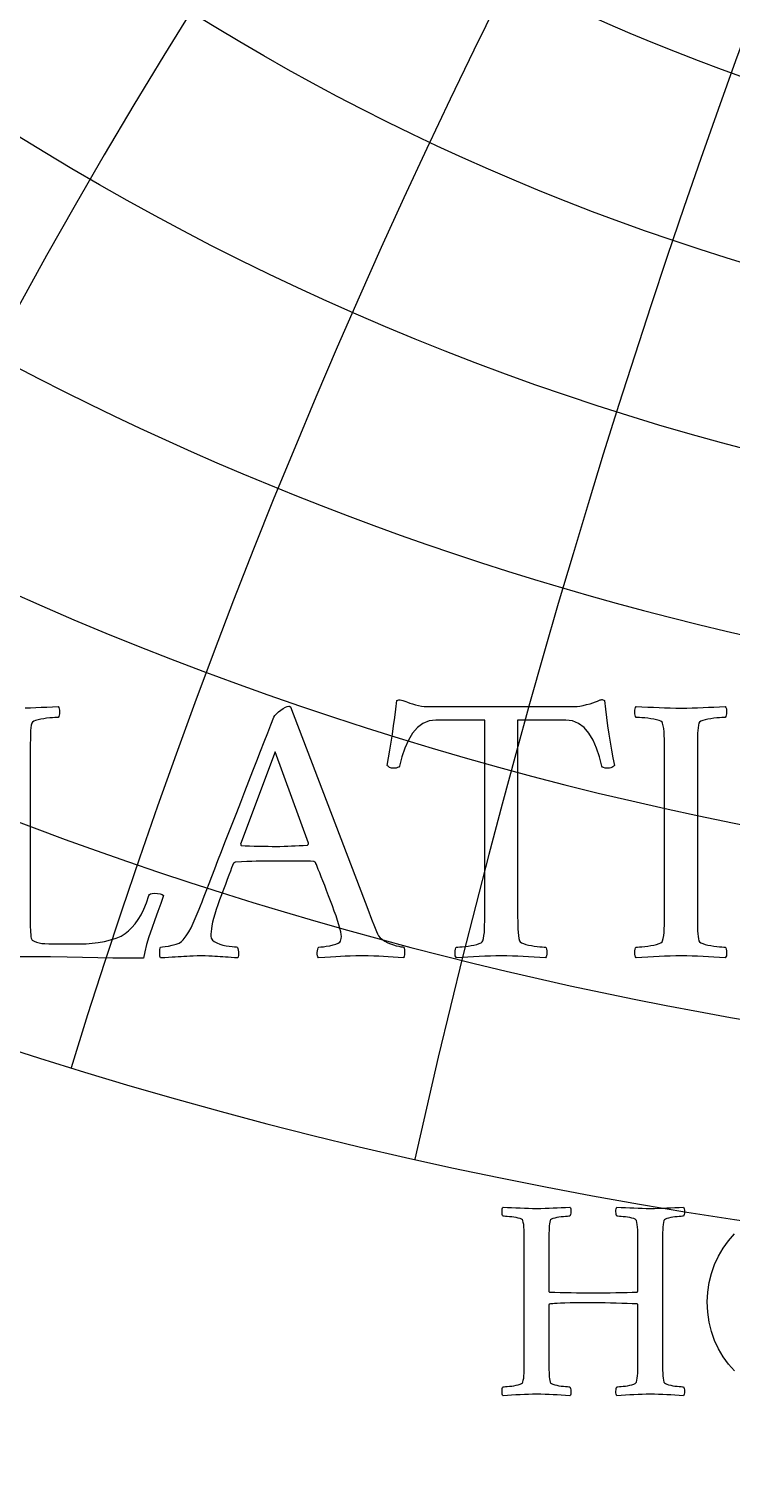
# Model space of a CAD drawing. Header units: millimetres. Extents: x -62 to 62, y -62 to 63.
# Drawn here: x -17.1 to -8.42, y -19.03 to -1.13 of the extents above; entities that cross this region are included whole.
import ezdxf

# ---------------------------------------------------------------- set-up
doc = ezdxf.new("R2010")
doc.units = ezdxf.units.MM
for name, color, linetype in [('CUT_OUTER', 1, 'Continuous'), ('ENGRAVE', 7, 'Continuous'), ('ENGRAVE_FINE', 8, 'Continuous'), ('TEXT', 5, 'Continuous')]:
    doc.layers.add(name, color=color, linetype=linetype)

msp = doc.modelspace()

# ---------------------------------------------------------------- linework, layer by layer
at = {"layer": 'CUT_OUTER'}
msp.add_arc((-0.0002, -0.0002), 61.6124, 137.460696, 87.802279, dxfattribs=at)
at = {"layer": 'ENGRAVE'}
for centre, radius in [((0, 0), 60.75), ((0, 25.233), 32.6093), ((0, 23.2838), 28.525), ((0, 21.7056), 24.8411), ((0, 0), 39.7663), ((0, 0), 26.0306)]:
    msp.add_circle(centre, radius, dxfattribs=at)
for centre, radius, start, end in [((0, 27.6592), 37.2123, 131.54082, 48.45918), ((0, 30.7147), 42.5003, 158.87593, 21.12407), ((0, 34.6261), 48.7145, 177.98716, 2.01284), ((0, 39.7432), 56.2217, 193.58708, 346.41292)]:
    msp.add_arc(centre, radius, start, end, dxfattribs=at)
at = {"layer": 'ENGRAVE_FINE'}
for centre, radius, start, end in [((-319.0346, -39.7894), 323.9563, 4.152572, 17.901565), ((-319.0346, -39.7894), 323.9563, 4.152572, 17.901565), ((-154.5577, -39.7894), 164.4769, 8.358017, 35.97743), ((-154.5577, -39.7894), 164.4769, 8.358017, 35.97743), ((-97.4355, -39.7894), 112.5088, 12.671638, 54.3922), ((-97.4355, -39.7894), 112.5088, 12.671638, 54.3922), ((97.4355, -39.7894), 112.5088, 125.6078, 167.328362), ((97.4355, -39.7894), 112.5088, 125.6078, 167.328362), ((-67.0414, -39.7894), 87.5163, 17.153802, 73.277838), ((-67.0414, -39.7894), 87.5163, 17.153802, 73.277838), ((67.0414, -39.7894), 87.5163, 106.722162, 162.846198), ((67.0414, -39.7894), 87.5163, 106.722162, 162.846198), ((-47.2031, -39.7894), 73.4349, 21.873002, 92.678933), ((-47.2031, -39.7894), 73.4349, 21.873002, 92.678933), ((47.2031, -39.7894), 73.4349, 87.321067, 158.126998), ((47.2031, -39.7894), 73.4349, 87.321067, 158.126998), ((-32.4785, -39.7894), 64.957, 26.909615, 108.663414), ((-32.4785, -39.7894), 64.957, 26.909615, 108.663414), ((32.4785, -39.7894), 64.957, 71.336586, 153.090385), ((32.4785, -39.7894), 64.957, 71.336586, 153.090385), ((-20.4749, -39.7894), 59.8647, 32.360678, 118.765767), ((-20.4749, -39.7894), 59.8647, 32.360678, 118.765767), ((20.4749, -39.7894), 59.8647, 61.234233, 147.639322), ((20.4749, -39.7894), 59.8647, 61.234233, 147.639322), ((-9.9192, -39.7894), 57.1222, 38.34609, 127.43566), ((-9.9192, -39.7894), 57.1222, 38.34609, 127.43566), ((9.9192, -39.7894), 57.1222, 52.56434, 141.65391), ((9.9192, -39.7894), 57.1222, 52.56434, 141.65391), ((0, 70.5779), 94.9547, 230.263164, 309.736836)]:
    msp.add_arc(centre, radius, start, end, dxfattribs=at)
at = {"layer": 'TEXT'}
for points in [[(-10.3567, -9.5102), (-10.3258, -9.5087), (-10.2908, -9.5042), (-10.2516, -9.4968), (-10.2082, -9.4863), (-10.1657, -9.4746), (-10.1291, -9.4635), (-10.0986, -9.453), (-10.074, -9.4432), (-10.0564, -9.4348), (-10.0417, -9.4288), (-10.03, -9.4252), (-10.0214, -9.424), (-10.0139, -9.4246), (-10.0058, -9.4264), (-9.9971, -9.4294), (-9.9878, -9.4336), (-9.9754, -9.5405), (-9.9621, -9.6455), (-9.9479, -9.7488), (-9.9327, -9.8503), (-9.9167, -9.95), (-9.8998, -10.0479), (-9.882, -10.144), (-9.8633, -10.2384), (-9.869, -10.2434), (-9.8764, -10.2491), (-9.8857, -10.2554), (-9.8968, -10.2623), (-9.9094, -10.2683), (-9.9232, -10.2719), (-9.9381, -10.2731), (-9.9543, -10.2719), (-9.9782, -10.2704), (-9.9974, -10.2659), (-10.0118, -10.2584), (-10.0214, -10.2479), (-10.0492, -10.1309), (-10.0848, -10.024), (-10.1282, -9.9273), (-10.1794, -9.8408), (-10.2387, -9.7695), (-10.3064, -9.7186), (-10.3824, -9.6881), (-10.4669, -9.6779), (-11.0609, -9.6779), (-11.0609, -12.0635), (-11.0607, -12.1153), (-11.0603, -12.1653), (-11.0595, -12.2135), (-11.0585, -12.2599), (-11.0562, -12.3033), (-11.0519, -12.3425), (-11.0454, -12.3775), (-11.0369, -12.4084), (-11.0285, -12.42), (-11.013, -12.4311), (-10.9902, -12.4416), (-10.9603, -12.4515), (-10.9263, -12.4603), (-10.8914, -12.4676), (-10.8556, -12.4735), (-10.8189, -12.4778), (-10.7847, -12.481), (-10.7561, -12.4832), (-10.7332, -12.4846), (-10.716, -12.485), (-10.7095, -12.4964), (-10.7046, -12.5114), (-10.7011, -12.5299), (-10.6992, -12.5521), (-10.6993, -12.5742), (-10.7022, -12.5928), (-10.7077, -12.6078), (-10.716, -12.6191), (-10.7871, -12.6145), (-10.8567, -12.6102), (-10.9248, -12.6061), (-10.9914, -12.6024), (-11.0577, -12.5992), (-11.1249, -12.597), (-11.193, -12.5956), (-11.262, -12.5952), (-11.3294, -12.5956), (-11.3974, -12.597), (-11.4659, -12.5992), (-11.5351, -12.6024), (-11.6049, -12.6061), (-11.6752, -12.6102), (-11.7462, -12.6145), (-11.8177, -12.6191), (-11.826, -12.6078), (-11.8315, -12.5928), (-11.8343, -12.5742), (-11.8345, -12.5521), (-11.8325, -12.5299), (-11.8291, -12.5114), (-11.8242, -12.4964), (-11.8177, -12.485), (-11.8004, -12.4846), (-11.777, -12.4832), (-11.7477, -12.481), (-11.7123, -12.4778), (-11.6745, -12.4735), (-11.6375, -12.4676), (-11.6014, -12.4603), (-11.5662, -12.4515), (-11.5355, -12.4416), (-11.5129, -12.4311), (-11.4984, -12.42), (-11.492, -12.4084), (-11.4835, -12.3775), (-11.477, -12.3425), (-11.4727, -12.3033), (-11.4704, -12.2599), (-11.4694, -12.2135), (-11.4686, -12.1653), (-11.4682, -12.1153), (-11.468, -12.0635), (-11.468, -9.6779), (-12.0716, -9.6779), (-12.156, -9.6881), (-12.2321, -9.7186), (-12.2998, -9.7695), (-12.359, -9.8408), (-12.4105, -9.9273), (-12.4548, -10.024), (-12.492, -10.1309), (-12.5219, -10.2479), (-12.5315, -10.2584), (-12.5459, -10.2659), (-12.565, -10.2704), (-12.589, -10.2719), (-12.605, -10.2731), (-12.6195, -10.2719), (-12.6325, -10.2683), (-12.6441, -10.2623), (-12.6541, -10.2554), (-12.6626, -10.2491), (-12.6697, -10.2434), (-12.6752, -10.2384), (-12.6566, -10.144), (-12.6393, -10.0479), (-12.6231, -9.95), (-12.6081, -9.8503), (-12.5941, -9.7488), (-12.5806, -9.6455), (-12.5677, -9.5405), (-12.5554, -9.4336), (-12.5429, -9.4298), (-12.5291, -9.4282), (-12.5141, -9.4286), (-12.498, -9.4312), (-12.4821, -9.4349), (-12.468, -9.439), (-12.4557, -9.4433), (-12.4453, -9.4479), (-12.4215, -9.4577), (-12.3932, -9.4677), (-12.3604, -9.478), (-12.3231, -9.4887), (-12.2849, -9.4981), (-12.2495, -9.5048), (-12.2167, -9.5089), (-12.1866, -9.5102)], [(-14.9745, -11.9533), (-14.9717, -11.946), (-14.9632, -11.9239), (-14.949, -11.8873), (-14.929, -11.8359), (-14.9043, -11.772), (-14.8757, -11.6976), (-14.8433, -11.6127), (-14.8069, -11.5174), (-14.7672, -11.4139), (-14.7249, -11.3048), (-14.6798, -11.19), (-14.632, -11.0695), (-14.5828, -10.9452), (-14.5332, -10.8192), (-14.4834, -10.6913), (-14.4332, -10.5617), (-14.3834, -10.4325), (-14.3344, -10.306), (-14.2864, -10.1822), (-14.2392, -10.0611), (-14.1939, -9.9449), (-14.1512, -9.836), (-14.1112, -9.7342), (-14.074, -9.6396), (-14.0615, -9.6198), (-14.0434, -9.5988), (-14.0196, -9.5767), (-13.9901, -9.5533), (-13.9597, -9.5324), (-13.9333, -9.5174), (-13.9106, -9.5084), (-13.8919, -9.5054), (-13.8876, -9.5056), (-13.8842, -9.506), (-13.8816, -9.5068), (-13.88, -9.5078), (-13.8783, -9.5092), (-13.8758, -9.5108), (-13.8723, -9.5128), (-13.868, -9.515), (-12.9147, -12.0156), (-12.8677, -12.1389), (-12.8321, -12.2311), (-12.8078, -12.2922), (-12.795, -12.3221), (-12.7801, -12.3476), (-12.7596, -12.3712), (-12.7334, -12.3931), (-12.7015, -12.4132), (-12.6668, -12.431), (-12.6321, -12.4461), (-12.5974, -12.4585), (-12.5626, -12.4682), (-12.531, -12.4756), (-12.5057, -12.4808), (-12.4867, -12.484), (-12.474, -12.485), (-12.4659, -12.4986), (-12.4608, -12.5156), (-12.4587, -12.5358), (-12.4596, -12.5593), (-12.462, -12.5819), (-12.4644, -12.5994), (-12.4668, -12.6118), (-12.4692, -12.6191), (-12.5369, -12.6145), (-12.6009, -12.6102), (-12.6614, -12.6061), (-12.7183, -12.6024), (-12.7761, -12.5992), (-12.8393, -12.597), (-12.9078, -12.5956), (-12.9818, -12.5952), (-13.0598, -12.5956), (-13.1309, -12.597), (-13.1951, -12.5992), (-13.2524, -12.6024), (-13.3098, -12.6061), (-13.374, -12.6102), (-13.4451, -12.6145), (-13.5231, -12.6191), (-13.5313, -12.6078), (-13.5369, -12.5928), (-13.5397, -12.5742), (-13.5398, -12.5521), (-13.5376, -12.5299), (-13.5333, -12.5114), (-13.5268, -12.4964), (-13.5183, -12.485), (-13.4937, -12.484), (-13.4632, -12.4808), (-13.4267, -12.4756), (-13.3842, -12.4682), (-13.3422, -12.4591), (-13.3075, -12.4485), (-13.28, -12.4364), (-13.2596, -12.4227), (-13.2512, -12.4114), (-13.2452, -12.3964), (-13.2416, -12.3778), (-13.2405, -12.3557), (-13.2424, -12.3304), (-13.2482, -12.2976), (-13.258, -12.2573), (-13.2716, -12.2096), (-13.2882, -12.1564), (-13.3069, -12.1), (-13.3277, -12.0403), (-13.3506, -11.9772), (-13.3746, -11.913), (-13.3985, -11.8497), (-13.4225, -11.7873), (-13.4464, -11.7257), (-13.4693, -11.6674), (-13.4901, -11.6144), (-13.5089, -11.5668), (-13.5255, -11.5246), (-13.5391, -11.49), (-13.5488, -11.4653), (-13.5547, -11.4505), (-13.5566, -11.4455), (-13.5572, -11.4449), (-13.559, -11.4431), (-13.562, -11.4401), (-13.5662, -11.4359), (-13.571, -11.4317), (-13.5758, -11.4287), (-13.5806, -11.427), (-13.5854, -11.4264), (-13.6234, -11.4243), (-13.6656, -11.4228), (-13.712, -11.4219), (-13.7626, -11.4216), (-13.8144, -11.4216), (-13.8644, -11.4216), (-13.9126, -11.4216), (-13.959, -11.4216), (-13.971, -11.4216), (-13.983, -11.4216), (-13.9949, -11.4216), (-14.0069, -11.4216), (-14.0186, -11.4216), (-14.0297, -11.4216), (-14.0401, -11.4216), (-14.05, -11.4216), (-14.1192, -11.4217), (-14.1829, -11.4222), (-14.2413, -11.4229), (-14.2943, -11.424), (-14.3482, -11.4256), (-14.4093, -11.4281), (-14.4776, -11.4316), (-14.553, -11.4359), (-14.5557, -11.4364), (-14.559, -11.4377), (-14.5629, -11.44), (-14.5674, -11.4431), (-14.5716, -11.4463), (-14.5746, -11.4485), (-14.5764, -11.4499), (-14.577, -11.4503), (-14.5792, -11.4563), (-14.5859, -11.4743), (-14.5972, -11.5042), (-14.6129, -11.5461), (-14.6317, -11.5963), (-14.6524, -11.6509), (-14.6749, -11.71), (-14.6991, -11.7737), (-14.7235, -11.8385), (-14.7464, -11.9012), (-14.7678, -11.9618), (-14.7877, -12.0204), (-14.8073, -12.0778), (-14.8231, -12.1305), (-14.8349, -12.1784), (-14.8428, -12.2215), (-14.8481, -12.2602), (-14.8518, -12.2946), (-14.854, -12.3248), (-14.8548, -12.3509), (-14.8501, -12.3759), (-14.8362, -12.3982), (-14.813, -12.4178), (-14.7805, -12.4347), (-14.7431, -12.4489), (-14.7051, -12.4605), (-14.6665, -12.4693), (-14.6272, -12.4754), (-14.5915, -12.4796), (-14.5632, -12.4826), (-14.5424, -12.4844), (-14.529, -12.485), (-14.5246, -12.4923), (-14.5207, -12.5048), (-14.5174, -12.5223), (-14.5147, -12.5449), (-14.5132, -12.5684), (-14.5135, -12.5886), (-14.5156, -12.6055), (-14.5195, -12.6191), (-14.5633, -12.6167), (-14.6039, -12.6144), (-14.6412, -12.612), (-14.6752, -12.6096), (-14.7075, -12.6072), (-14.7398, -12.6048), (-14.7722, -12.6024), (-14.8045, -12.6), (-14.8394, -12.5979), (-14.8793, -12.5964), (-14.9244, -12.5955), (-14.9745, -12.5952), (-15.0251, -12.5955), (-15.0716, -12.5964), (-15.1138, -12.5979), (-15.1518, -12.6), (-15.1877, -12.6024), (-15.2236, -12.6048), (-15.2596, -12.6072), (-15.2955, -12.6096), (-15.3338, -12.612), (-15.3769, -12.6144), (-15.4248, -12.6167), (-15.4775, -12.6191), (-15.4817, -12.6118), (-15.4847, -12.5994), (-15.4865, -12.5819), (-15.4871, -12.5593), (-15.4865, -12.5358), (-15.4847, -12.5156), (-15.4817, -12.4986), (-15.4775, -12.485), (-15.4522, -12.4837), (-15.4194, -12.4796), (-15.3792, -12.4729), (-15.3314, -12.4635), (-15.2843, -12.451), (-15.2458, -12.4353), (-15.216, -12.4163), (-15.1949, -12.394), (-15.1603, -12.3471), (-15.1284, -12.2976), (-15.0992, -12.2453), (-15.0727, -12.1904), (-15.0478, -12.1334), (-15.0231, -12.0748), (-14.9986, -12.0148), (-14.9745, -11.9533)], [(-9.0393, -9.5294), (-8.9703, -9.5289), (-8.9022, -9.5276), (-8.835, -9.5253), (-8.7687, -9.5222), (-8.7021, -9.5188), (-8.634, -9.5156), (-8.5643, -9.5128), (-8.4932, -9.5102), (-8.485, -9.5216), (-8.4795, -9.5366), (-8.4766, -9.5551), (-8.4765, -9.5773), (-8.4784, -9.5994), (-8.4819, -9.618), (-8.4868, -9.633), (-8.4932, -9.6444), (-8.5106, -9.6448), (-8.534, -9.6461), (-8.5633, -9.6484), (-8.5986, -9.6515), (-8.6364, -9.6556), (-8.6729, -9.6605), (-8.7082, -9.6664), (-8.7423, -9.6731), (-8.7723, -9.6812), (-8.795, -9.6911), (-8.8106, -9.7027), (-8.819, -9.7162), (-8.8254, -9.742), (-8.8304, -9.7713), (-8.8338, -9.8042), (-8.8357, -9.8408), (-8.8368, -9.88), (-8.8375, -9.921), (-8.838, -9.9638), (-8.8381, -10.0084), (-8.8381, -10.0156), (-8.8381, -10.0228), (-8.8381, -10.03), (-8.8381, -10.0372), (-8.8381, -10.0443), (-8.8381, -10.0515), (-8.8381, -10.0587), (-8.8381, -10.0659), (-8.8381, -12.0635), (-8.8381, -12.0707), (-8.8381, -12.0778), (-8.8381, -12.085), (-8.8381, -12.0922), (-8.8381, -12.0994), (-8.8381, -12.1066), (-8.8381, -12.1138), (-8.8381, -12.1209), (-8.838, -12.1654), (-8.8375, -12.2078), (-8.8368, -12.248), (-8.8357, -12.2862), (-8.8338, -12.3217), (-8.8304, -12.3539), (-8.8254, -12.3828), (-8.819, -12.4084), (-8.8106, -12.42), (-8.795, -12.4311), (-8.7723, -12.4416), (-8.7423, -12.4515), (-8.7082, -12.4603), (-8.6729, -12.4676), (-8.6364, -12.4735), (-8.5986, -12.4778), (-8.5633, -12.481), (-8.534, -12.4832), (-8.5106, -12.4846), (-8.4932, -12.485), (-8.4868, -12.4964), (-8.4819, -12.5114), (-8.4784, -12.5299), (-8.4765, -12.5521), (-8.4766, -12.5742), (-8.4795, -12.5928), (-8.485, -12.6078), (-8.4932, -12.6191), (-8.5643, -12.6145), (-8.634, -12.6102), (-8.7021, -12.6061), (-8.7687, -12.6024), (-8.835, -12.5992), (-8.9022, -12.597), (-8.9703, -12.5956), (-9.0393, -12.5952), (-9.1067, -12.5956), (-9.1747, -12.597), (-9.2432, -12.5992), (-9.3124, -12.6024), (-9.3821, -12.6061), (-9.4525, -12.6102), (-9.5235, -12.6145), (-9.595, -12.6191), (-9.6032, -12.6078), (-9.6088, -12.5928), (-9.6116, -12.5742), (-9.6118, -12.5521), (-9.6098, -12.5299), (-9.6064, -12.5114), (-9.6015, -12.4964), (-9.595, -12.485), (-9.5777, -12.4846), (-9.5543, -12.4832), (-9.525, -12.481), (-9.4896, -12.4778), (-9.4518, -12.4735), (-9.4148, -12.4676), (-9.3787, -12.4603), (-9.3435, -12.4515), (-9.3128, -12.4416), (-9.2902, -12.4311), (-9.2757, -12.42), (-9.2693, -12.4084), (-9.2607, -12.3775), (-9.2543, -12.3425), (-9.25, -12.3033), (-9.2477, -12.2599), (-9.2467, -12.2135), (-9.2459, -12.1653), (-9.2455, -12.1153), (-9.2453, -12.0635), (-9.2453, -10.0659), (-9.2455, -10.014), (-9.2459, -9.9635), (-9.2467, -9.9146), (-9.2477, -9.8671), (-9.25, -9.8226), (-9.2543, -9.7827), (-9.2607, -9.7472), (-9.2693, -9.7162), (-9.2757, -9.7027), (-9.2902, -9.6911), (-9.3128, -9.6812), (-9.3435, -9.6731), (-9.3787, -9.6664), (-9.4148, -9.6605), (-9.4518, -9.6556), (-9.4896, -9.6515), (-9.525, -9.6484), (-9.5543, -9.6461), (-9.5777, -9.6448), (-9.595, -9.6444), (-9.6015, -9.633), (-9.6064, -9.618), (-9.6098, -9.5994), (-9.6118, -9.5773), (-9.6116, -9.5551), (-9.6088, -9.5366), (-9.6032, -9.5216), (-9.595, -9.5102), (-9.5235, -9.5128), (-9.4525, -9.5156), (-9.3821, -9.5188), (-9.3124, -9.5222), (-9.2432, -9.5253), (-9.1747, -9.5276), (-9.1067, -9.5289), (-9.0393, -9.5294)], [(-14.0596, -10.0707), (-14.4859, -11.2108), (-14.4858, -11.2114), (-14.4853, -11.2132), (-14.4846, -11.2162), (-14.4835, -11.2204), (-14.4822, -11.2246), (-14.4805, -11.2276), (-14.4786, -11.2294), (-14.4764, -11.2299), (-14.4286, -11.2322), (-14.3764, -11.2341), (-14.3196, -11.2358), (-14.2584, -11.2371), (-14.1981, -11.2382), (-14.144, -11.2389), (-14.0963, -11.2394), (-14.0548, -11.2395), (-14.0011, -11.2392), (-13.95, -11.2383), (-13.9017, -11.2368), (-13.856, -11.2347), (-13.8106, -11.2323), (-13.7632, -11.2299), (-13.7136, -11.2276), (-13.662, -11.2252), (-13.6577, -11.2244), (-13.6542, -11.2222), (-13.6517, -11.2184), (-13.65, -11.2132), (-13.649, -11.2079), (-13.6482, -11.2042), (-13.6478, -11.202), (-13.6476, -11.2012)], [(-10.8249, -15.7185), (-10.7732, -15.7181), (-10.7221, -15.7171), (-10.6717, -15.7154), (-10.6219, -15.7131), (-10.572, -15.7105), (-10.5209, -15.7082), (-10.4687, -15.706), (-10.4154, -15.7041), (-10.4092, -15.713), (-10.405, -15.7252), (-10.4029, -15.7408), (-10.4028, -15.7598), (-10.4042, -15.7788), (-10.4068, -15.7944), (-10.4105, -15.8066), (-10.4154, -15.8155), (-10.4284, -15.8158), (-10.4459, -15.8168), (-10.4679, -15.8185), (-10.4944, -15.8209), (-10.5227, -15.8239), (-10.5501, -15.8276), (-10.5766, -15.832), (-10.6022, -15.837), (-10.6246, -15.8431), (-10.6417, -15.8505), (-10.6534, -15.8593), (-10.6597, -15.8694), (-10.6645, -15.8887), (-10.6682, -15.9107), (-10.6708, -15.9354), (-10.6722, -15.9628), (-10.673, -15.9922), (-10.6736, -16.023), (-10.6739, -16.0551), (-10.674, -16.0885), (-10.674, -16.0939), (-10.674, -16.0993), (-10.674, -16.1047), (-10.674, -16.1101), (-10.674, -16.1155), (-10.674, -16.1209), (-10.674, -16.1263), (-10.674, -16.1316), (-10.674, -16.746), (-10.6738, -16.7477), (-10.6731, -16.7491), (-10.672, -16.7504), (-10.6704, -16.7514), (-10.6689, -16.7522), (-10.6677, -16.7527), (-10.6671, -16.7531), (-10.6669, -16.7532), (-10.6017, -16.755), (-10.5357, -16.7568), (-10.4688, -16.7586), (-10.401, -16.7604), (-10.3321, -16.7619), (-10.2618, -16.7631), (-10.1901, -16.7637), (-10.1172, -16.764), (-10.0531, -16.7637), (-9.9865, -16.7631), (-9.9174, -16.7619), (-9.8459, -16.7604), (-9.7748, -16.7586), (-9.7071, -16.7568), (-9.6428, -16.755), (-9.5818, -16.7532), (-9.5816, -16.753), (-9.5809, -16.7523), (-9.5798, -16.7512), (-9.5782, -16.7496), (-9.5767, -16.7478), (-9.5756, -16.746), (-9.5749, -16.7442), (-9.5747, -16.7424), (-9.5747, -16.1316), (-9.5748, -16.0927), (-9.5751, -16.0549), (-9.5757, -16.0181), (-9.5765, -15.9825), (-9.5781, -15.9492), (-9.5814, -15.9192), (-9.5862, -15.8926), (-9.5926, -15.8694), (-9.5974, -15.8593), (-9.6083, -15.8505), (-9.6253, -15.8431), (-9.6483, -15.837), (-9.6746, -15.832), (-9.7013, -15.8276), (-9.7285, -15.8239), (-9.7561, -15.8209), (-9.7818, -15.8185), (-9.8032, -15.8168), (-9.8204, -15.8158), (-9.8333, -15.8155), (-9.8382, -15.8066), (-9.8419, -15.7944), (-9.8444, -15.7788), (-9.8459, -15.7598), (-9.8458, -15.7408), (-9.8437, -15.7252), (-9.8395, -15.713), (-9.8333, -15.7041), (-9.7798, -15.706), (-9.7269, -15.7082), (-9.6747, -15.7105), (-9.6232, -15.7131), (-9.5721, -15.7154), (-9.5212, -15.7171), (-9.4706, -15.7181), (-9.4202, -15.7185), (-9.3684, -15.7181), (-9.3173, -15.7171), (-9.2669, -15.7154), (-9.2172, -15.7131), (-9.1672, -15.7105), (-9.1161, -15.7082), (-9.0639, -15.706), (-9.0106, -15.7041), (-9.0044, -15.713), (-9.0003, -15.7252), (-8.9981, -15.7408), (-8.998, -15.7598), (-8.9995, -15.7788), (-9.0021, -15.7944), (-9.0058, -15.8066), (-9.0106, -15.8155), (-9.0235, -15.8158), (-9.0407, -15.8168), (-9.0621, -15.8185), (-9.0878, -15.8209), (-9.1153, -15.8239), (-9.1422, -15.8276), (-9.1683, -15.832), (-9.1938, -15.837), (-9.2163, -15.8431), (-9.2333, -15.8505), (-9.245, -15.8593), (-9.2513, -15.8694), (-9.2577, -15.8926), (-9.2625, -15.9192), (-9.2658, -15.9492), (-9.2675, -15.9825), (-9.2683, -16.0181), (-9.2688, -16.0549), (-9.2692, -16.0927), (-9.2693, -16.1316), (-9.2693, -17.6083), (-9.2692, -17.6471), (-9.2688, -17.6846), (-9.2683, -17.7208), (-9.2675, -17.7556), (-9.2658, -17.7881), (-9.2625, -17.8175), (-9.2577, -17.8438), (-9.2513, -17.8669), (-9.245, -17.8757), (-9.2333, -17.884), (-9.2163, -17.8919), (-9.1938, -17.8993), (-9.1683, -17.9059), (-9.1422, -17.9114), (-9.1153, -17.9158), (-9.0878, -17.919), (-9.0621, -17.9214), (-9.0407, -17.9231), (-9.0235, -17.9241), (-9.0106, -17.9244), (-9.0058, -17.9333), (-9.0021, -17.9455), (-8.9995, -17.9611), (-8.998, -17.9801), (-8.9981, -17.9991), (-9.0003, -18.0147), (-9.0044, -18.0269), (-9.0106, -18.0358), (-9.0639, -18.0323), (-9.1161, -18.0291), (-9.1672, -18.026), (-9.2172, -18.0232), (-9.2669, -18.0209), (-9.3173, -18.0192), (-9.3684, -18.0182), (-9.4202, -18.0178), (-9.4706, -18.0182), (-9.5212, -18.0192), (-9.5721, -18.0209), (-9.6232, -18.0232), (-9.6747, -18.026), (-9.7269, -18.0291), (-9.7798, -18.0323), (-9.8333, -18.0358), (-9.8395, -18.0269), (-9.8437, -18.0147), (-9.8458, -17.9991), (-9.8459, -17.9801), (-9.8444, -17.9611), (-9.8419, -17.9455), (-9.8382, -17.9333), (-9.8333, -17.9244), (-9.8204, -17.9241), (-9.8032, -17.9231), (-9.7818, -17.9214), (-9.7561, -17.919), (-9.7285, -17.9158), (-9.7013, -17.9114), (-9.6746, -17.9059), (-9.6483, -17.8993), (-9.6253, -17.8919), (-9.6083, -17.884), (-9.5974, -17.8757), (-9.5926, -17.8669), (-9.5862, -17.8438), (-9.5814, -17.8175), (-9.5781, -17.7881), (-9.5765, -17.7556), (-9.5757, -17.7208), (-9.5751, -17.6846), (-9.5748, -17.6471), (-9.5747, -17.6083), (-9.5747, -16.9113), (-9.5749, -16.908), (-9.5756, -16.9054), (-9.5767, -16.9035), (-9.5782, -16.9023), (-9.5798, -16.9015), (-9.5809, -16.9009), (-9.5816, -16.9006), (-9.5818, -16.9005), (-9.6439, -16.8986), (-9.708, -16.8965), (-9.7742, -16.8941), (-9.8423, -16.8915), (-9.9114, -16.8892), (-9.9802, -16.8875), (-10.0488, -16.8865), (-10.1172, -16.8861), (-10.2312, -16.8863), (-10.3291, -16.887), (-10.4109, -16.8881), (-10.4764, -16.8897), (-10.529, -16.8915), (-10.5716, -16.8933), (-10.6044, -16.8951), (-10.6273, -16.8969), (-10.6435, -16.8987), (-10.6561, -16.9005), (-10.6651, -16.9023), (-10.6704, -16.9041), (-10.672, -16.9058), (-10.6731, -16.9072), (-10.6738, -16.9085), (-10.674, -16.9095), (-10.674, -16.9103), (-10.674, -16.9108), (-10.674, -16.9112), (-10.674, -16.9113), (-10.674, -17.6083), (-10.674, -17.6137), (-10.674, -17.619), (-10.674, -17.6244), (-10.674, -17.6298), (-10.674, -17.6352), (-10.674, -17.6406), (-10.674, -17.646), (-10.674, -17.6514), (-10.6739, -17.6847), (-10.6736, -17.7165), (-10.673, -17.7467), (-10.6722, -17.7753), (-10.6708, -17.8019), (-10.6682, -17.8261), (-10.6645, -17.8477), (-10.6597, -17.8669), (-10.6534, -17.8757), (-10.6417, -17.884), (-10.6246, -17.8919), (-10.6022, -17.8993), (-10.5766, -17.9059), (-10.5501, -17.9114), (-10.5227, -17.9158), (-10.4944, -17.919), (-10.4679, -17.9214), (-10.4459, -17.9231), (-10.4284, -17.9241), (-10.4154, -17.9244), (-10.4105, -17.9333), (-10.4068, -17.9455), (-10.4042, -17.9611), (-10.4028, -17.9801), (-10.4029, -17.9991), (-10.405, -18.0147), (-10.4092, -18.0269), (-10.4154, -18.0358), (-10.4687, -18.0323), (-10.5209, -18.0291), (-10.572, -18.026), (-10.6219, -18.0232), (-10.6717, -18.0209), (-10.7221, -18.0192), (-10.7732, -18.0182), (-10.8249, -18.0178), (-10.8755, -18.0182), (-10.9264, -18.0192), (-10.9778, -18.0209), (-11.0297, -18.0232), (-11.082, -18.026), (-11.1348, -18.0291), (-11.188, -18.0323), (-11.2417, -18.0358), (-11.2479, -18.0269), (-11.252, -18.0147), (-11.2542, -17.9991), (-11.2543, -17.9801), (-11.2528, -17.9611), (-11.2502, -17.9455), (-11.2465, -17.9333), (-11.2417, -17.9244), (-11.2287, -17.9241), (-11.2112, -17.9231), (-11.1891, -17.9214), (-11.1626, -17.919), (-11.1342, -17.9158), (-11.1065, -17.9114), (-11.0795, -17.9059), (-11.0531, -17.8993), (-11.0301, -17.8919), (-11.0131, -17.884), (-11.0022, -17.8757), (-10.9974, -17.8669), (-10.991, -17.8438), (-10.9862, -17.8175), (-10.9829, -17.7881), (-10.9812, -17.7556), (-10.9804, -17.7208), (-10.9799, -17.6846), (-10.9795, -17.6471), (-10.9794, -17.6083), (-10.9794, -16.1316), (-10.9795, -16.0927), (-10.9799, -16.0549), (-10.9804, -16.0181), (-10.9812, -15.9825), (-10.9829, -15.9492), (-10.9862, -15.9192), (-10.991, -15.8926), (-10.9974, -15.8694), (-11.0022, -15.8593), (-11.0131, -15.8505), (-11.0301, -15.8431), (-11.0531, -15.837), (-11.0795, -15.832), (-11.1065, -15.8276), (-11.1342, -15.8239), (-11.1626, -15.8209), (-11.1891, -15.8185), (-11.2112, -15.8168), (-11.2287, -15.8158), (-11.2417, -15.8155), (-11.2465, -15.8066), (-11.2502, -15.7944), (-11.2528, -15.7788), (-11.2543, -15.7598), (-11.2542, -15.7408), (-11.252, -15.7252), (-11.2479, -15.713), (-11.2417, -15.7041), (-11.188, -15.706), (-11.1348, -15.7082), (-11.082, -15.7105), (-11.0297, -15.7131), (-10.9778, -15.7154), (-10.9264, -15.7171), (-10.8755, -15.7181), (-10.8249, -15.7185)]]:
    msp.add_lwpolyline(points, close=True, dxfattribs=at)
for points in [[(-17.1512, -9.5276), (-17.0839, -9.5253), (-17.0176, -9.5222), (-16.951, -9.5188), (-16.8829, -9.5156), (-16.8133, -9.5128), (-16.7422, -9.5102), (-16.7339, -9.5216), (-16.7284, -9.5366), (-16.7256, -9.5551), (-16.7254, -9.5773), (-16.7274, -9.5994), (-16.7308, -9.618), (-16.7357, -9.633), (-16.7422, -9.6444), (-16.7595, -9.6448), (-16.7829, -9.6461), (-16.8122, -9.6484), (-16.8476, -9.6515), (-16.8853, -9.6556), (-16.9218, -9.6605), (-16.9571, -9.6664), (-16.9913, -9.6731), (-17.0212, -9.6812), (-17.044, -9.6911), (-17.0595, -9.7027), (-17.0679, -9.7162), (-17.0744, -9.742), (-17.0793, -9.7713), (-17.0827, -9.8042), (-17.0847, -9.8408), (-17.0857, -9.88), (-17.0865, -9.921), (-17.0869, -9.9638), (-17.0871, -10.0084), (-17.0871, -10.0156), (-17.0871, -10.0228), (-17.0871, -10.03), (-17.0871, -10.0372), (-17.0871, -10.0443), (-17.0871, -10.0515), (-17.0871, -10.0587), (-17.0871, -10.0659), (-17.0871, -12.0635), (-17.0871, -12.0689), (-17.0871, -12.0754), (-17.0871, -12.0832), (-17.0871, -12.0922), (-17.0871, -12.1154), (-17.0871, -12.1419), (-17.0871, -12.1717), (-17.0871, -12.2048), (-17.0868, -12.2388), (-17.0859, -12.2712), (-17.0844, -12.3022), (-17.0823, -12.3317), (-17.0793, -12.3575), (-17.0751, -12.3772), (-17.0697, -12.391), (-17.0631, -12.3988), (-17.0378, -12.4139), (-17.0098, -12.4257), (-16.9791, -12.4343), (-16.9458, -12.4395), (-16.9061, -12.4426), (-16.8565, -12.4449), (-16.7971, -12.4462), (-16.7278, -12.4467), (-16.4643, -12.4467), (-16.3956, -12.4447), (-16.3236, -12.4389), (-16.2483, -12.4292), (-16.1697, -12.4156), (-16.0935, -12.3977), (-16.0254, -12.3754), (-15.9654, -12.3486), (-15.9135, -12.3174), (-15.8711, -12.2832), (-15.8302, -12.2431), (-15.7908, -12.197), (-15.753, -12.1449), (-15.7169, -12.085), (-15.6829, -12.0156), (-15.651, -11.9365), (-15.6212, -11.8479), (-15.6135, -11.8353), (-15.5997, -11.8263), (-15.5799, -11.821), (-15.5542, -11.8192), (-15.5147, -11.821), (-15.4823, -11.8263), (-15.4572, -11.8353), (-15.4392, -11.8479), (-15.4735, -11.9452), (-15.5093, -12.0455), (-15.5465, -12.1488), (-15.5853, -12.2551), (-15.6214, -12.359), (-15.6506, -12.4551), (-15.6729, -12.5434), (-15.6883, -12.6239), (-15.8772, -12.6233), (-16.0655, -12.6215), (-16.2533, -12.6185), (-16.4404, -12.6144), (-16.6332, -12.6102), (-16.838, -12.6072), (-17.0547, -12.6054), (-17.2835, -12.6048)], [(-8.3801, -17.7286), (-8.4541, -17.6451), (-8.5197, -17.5544), (-8.5771, -17.4565), (-8.6262, -17.3514), (-8.6655, -17.2401), (-8.6935, -17.1237), (-8.7104, -17.0021), (-8.716, -16.8753), (-8.7104, -16.7534), (-8.6935, -16.6355), (-8.6655, -16.5217), (-8.6262, -16.4119), (-8.5771, -16.3074), (-8.5197, -16.2093), (-8.4541, -16.1178), (-8.3801, -16.0328)]]:
    msp.add_lwpolyline(points, dxfattribs=at)

doc.saveas('drawing.dxf')
